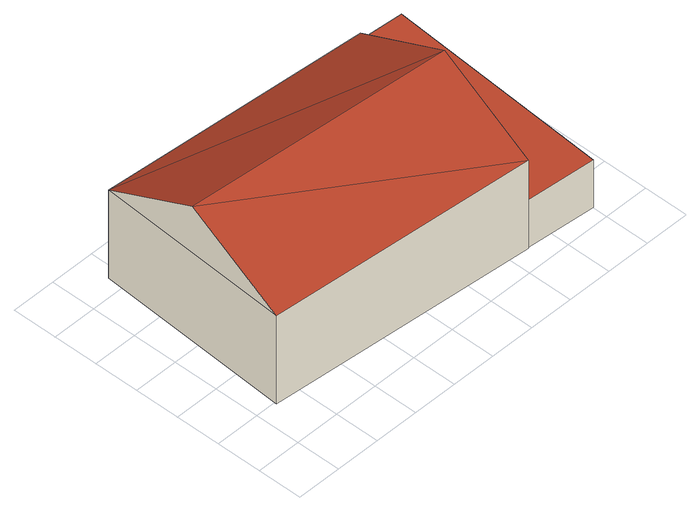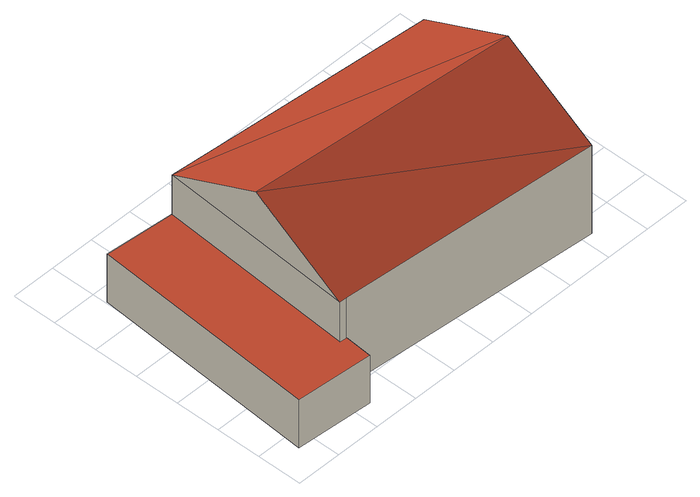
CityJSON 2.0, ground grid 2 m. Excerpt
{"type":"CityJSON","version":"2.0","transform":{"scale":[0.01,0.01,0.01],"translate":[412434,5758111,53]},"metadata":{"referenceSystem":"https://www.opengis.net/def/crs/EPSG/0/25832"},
"CityObjects":{
"building1":{"type":"Building","attributes":{"Gemeindeschluessel":"05515000","Geometrietyp2DReferenz":"3000","function":"31001_1000","roofType":"3100","measuredHeight":6.62},"address":[{"country":"Germany","locality":"Münster","thoroughfareNumber":"46","thoroughfareName":"Kasewinkel"}],"geometry":[{"type":"Solid","lod":"2","boundaries":[[[[0,1,2,3]],[[4,5,1,0]],[[6,7,5,4]],[[8,9,7,6]],[[3,2,9,8]],[[10,11,8]],[[11,3,8]],[[6,4,0,10]],[[11,10,0]],[[10,8,6]],[[11,0,3]],[[1,5,7,9,2]]]],"semantics":{"surfaces":[{"type":"WallSurface"},{"type":"RoofSurface"},{"type":"GroundSurface"}],"values":[[0,0,0,0,0,1,1,1,1,0,0,2]]}}]},
"building2":{"type":"Building","attributes":{"Gemeindeschluessel":"05515000","Geometrietyp2DReferenz":"3000","function":"31001_2460","roofType":"1000","measuredHeight":2.35},"geometry":[{"type":"Solid","lod":"2","boundaries":[[[[12,13,14,15]],[[16,17,13,12]],[[18,19,17,16]],[[20,21,19,18]],[[22,23,21,20]],[[15,14,23,22]],[[20,18,16,12,15,22]],[[13,17,19,21,23,14]]]],"semantics":{"surfaces":[{"type":"WallSurface"},{"type":"RoofSurface"},{"type":"GroundSurface"}],"values":[[0,0,0,0,0,0,1,2]]}}]}
},
"vertices":[
[153,1071,492],[153,1071,58],[91,191,58],[91,191,492],[1323,977,492],[1323,977,58],[1355,974,492],[1355,974,58],[1289,89,492],[1289,89,58],[1322,532,721],[122,631,721],
[1333,1101,298],[1333,1101,63],[1323,977,63],[1323,977,298],[1674,1075,298],[1674,1075,63],[1597,63,298],[1597,63,63],[1289,89,298],[1289,89,63],[1355,974,298],[1355,974,63]
]}
